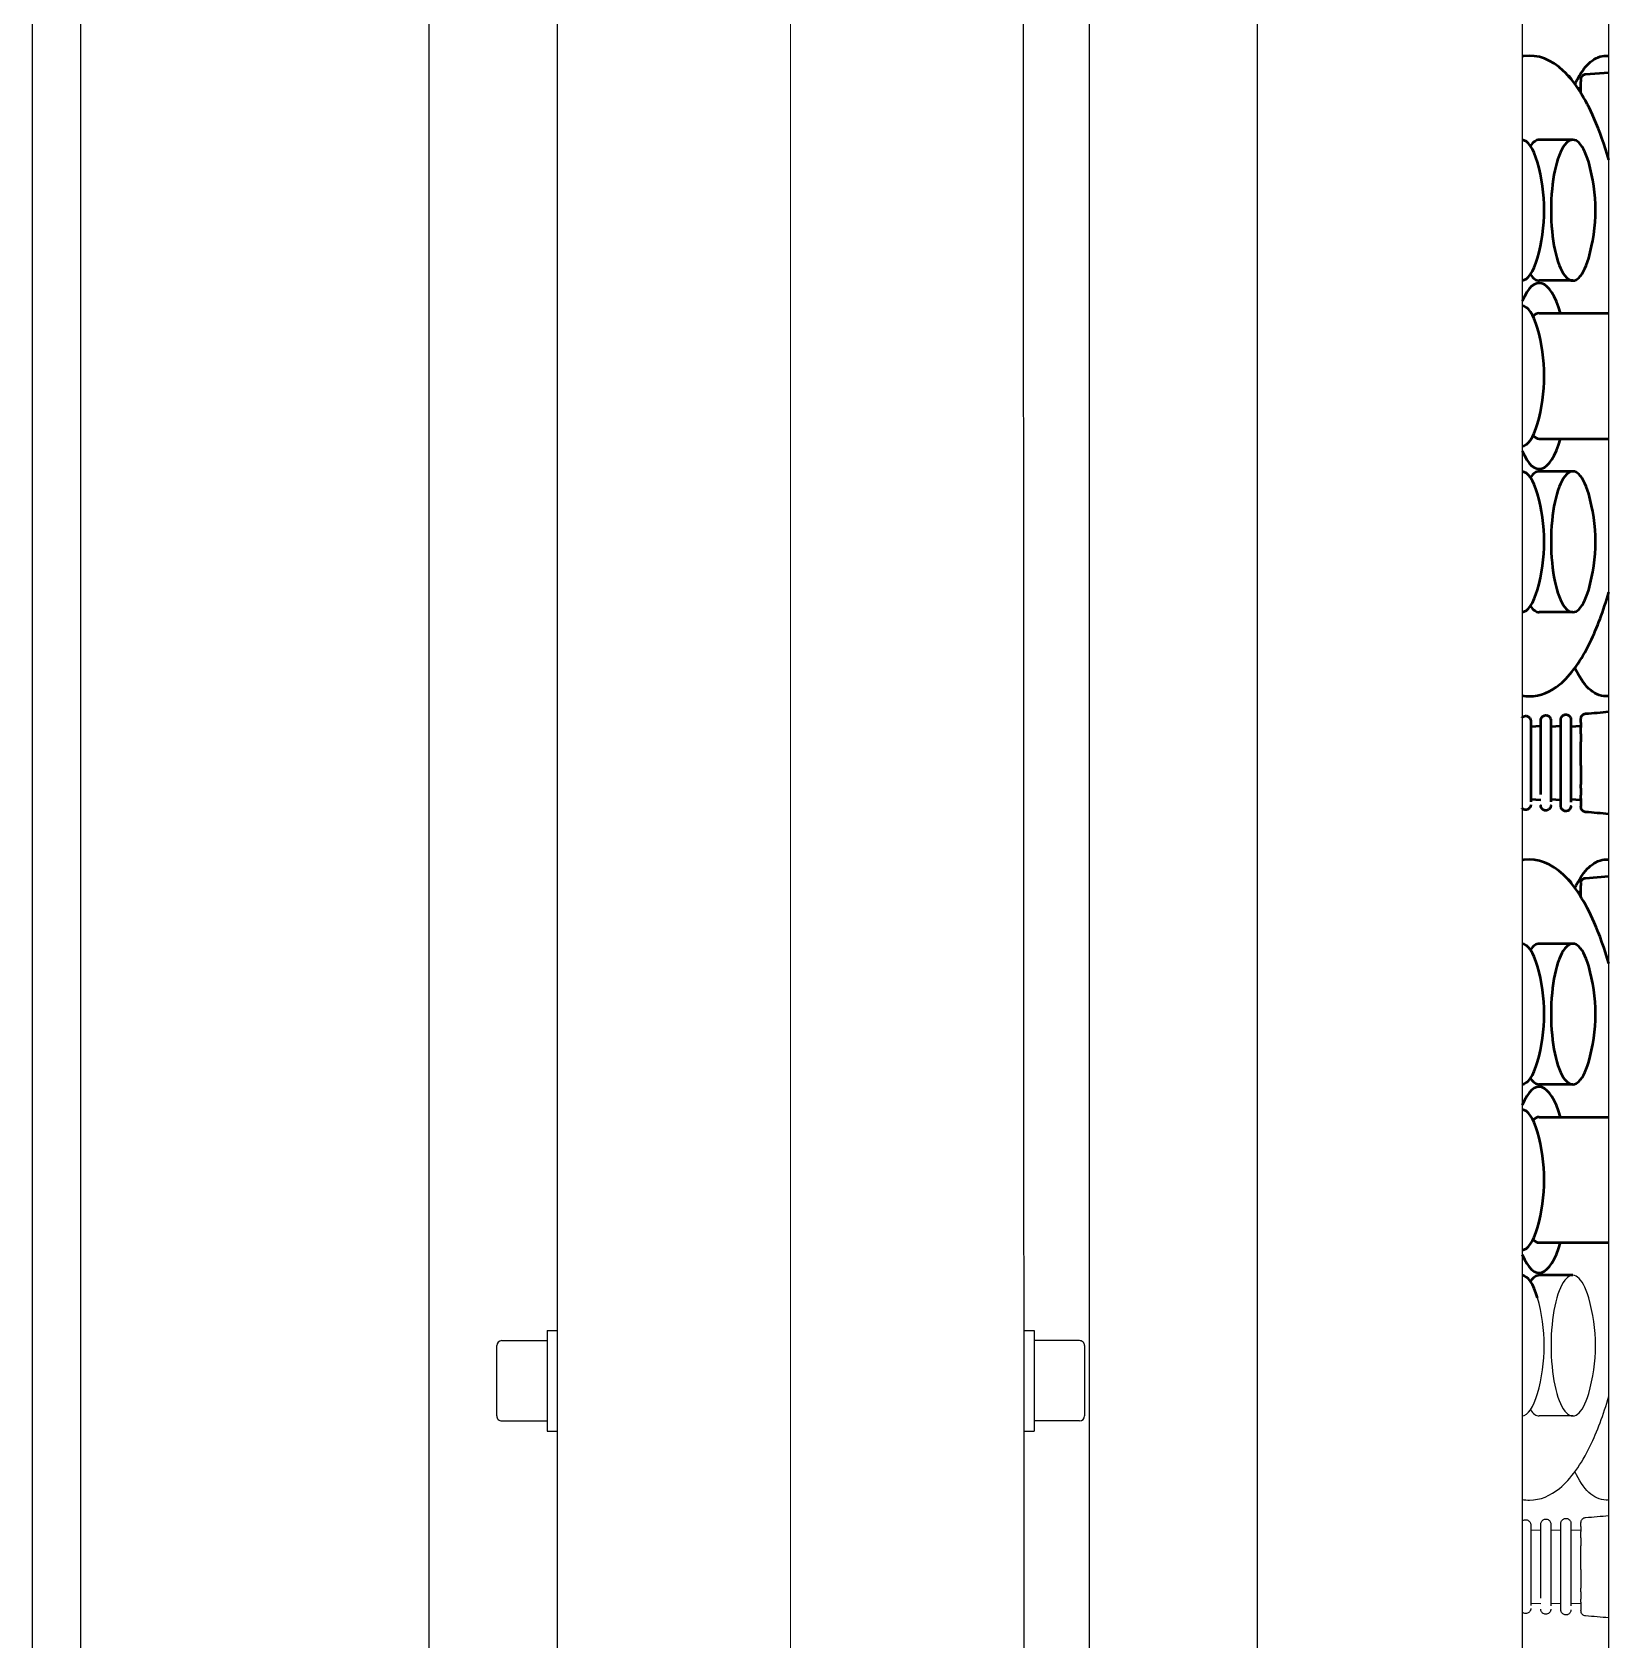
# Model space of a CAD drawing. Extents: x -3873 to 164127, y 7129 to 96529.
# Drawn here: x 54202.5 to 54516.3, y 49058.3 to 49378.3 of the extents above; entities that cross this region are included whole.
import ezdxf

# ---------------------------------------------------------------- set-up
doc = ezdxf.new("R2010")
doc.units = 0
doc.layers.add('KROMEKA', color=1, linetype='CONTINUOUS')
doc.layers.add('LAYOUT Kromeka', color=1, linetype='CONTINUOUS', lineweight=5)
doc.layers.add('Visible (ISO)', color=7, linetype='CONTINUOUS', lineweight=50)

# ---------------------------------------------------------------- blocks, each defined once
blk = doc.blocks.new('KD21-ara_yolma-64')
at = {"layer": 'KROMEKA', "color": 0}
for p, q in [((3242.44, 151), (2325.5, 151)), ((605.5, 141.28), (3196, 141.28)), ((3196, 72), (605.5, 72)), ((2473.5, 58.5), (2487.5, 58.5)), ((2472.5, 57.5), (2472.5, 48.5)), ((2488.5, 57.5), (2488.5, 48.5)), ((2490.5, 48.5), (2470.5, 48.5)), ((2470.5, 48.5), (2470.5, 46.5)), ((2490.5, 48.5), (2490.5, 46.5)), ((3183, 46.5), (2335.73, 46.5)), ((2335.73, -46.5), (3967.5, -46)), ((2470.5, -46.5), (2470.5, -48.5)), ((2490.5, -46.5), (2490.5, -48.5)), ((2490.5, -48.5), (2470.5, -48.5)), ((2472.5, -57.5), (2472.5, -48.5)), ((2488.5, -57.5), (2488.5, -48.5)), ((605.5, -59.51), (3955.5, -59.51)), ((2487.5, -58.5), (2473.5, -58.5)), ((2266, -92.91), (3118, -92.91)), ((3955.5, -145.61), (1370, -145.61)), ((2434.02, -150.3), (2434.02, -150.3)), ((2436, -147.33), (2435.76, -147.33)), ((2451.84, -147.33), (2436, -147.33)), ((2436.26, -147.33), (2436.16, -149.33)), ((2437.21, -149.33), (2451.98, -149.33)), ((2450.74, -147.33), (2450.84, -149.33)), ((2451.84, -147.33), (2451.84, -147.33)), ((2473.5, -155.7), (2473.5, -149.01)), ((2434.89, -153.33), (2437.13, -153.33)), ((2435.94, -151.33), (2435.72, -151.33)), ((2451.98, -151.33), (2435.94, -151.33)), ((2436.26, -151.33), (2436.16, -153.33)), ((2437.13, -153.33), (2452.11, -153.33)), ((2450.74, -151.33), (2450.84, -153.33)), ((2451.98, -151.33), (2451.98, -151.33)), ((2433.89, -154.3), (2433.89, -154.3)), ((2435.94, -155.33), (2435.68, -155.33)), ((2452.11, -155.33), (2435.94, -155.33)), ((2436.26, -155.33), (2436.16, -157.33)), ((2450.74, -155.33), (2450.84, -157.33)), ((2434.71, -157.33), (2434.8, -157.33)), ((2435.32, -157.33), (2434.8, -157.33)), ((2436.43, -157.33), (2435.32, -157.33)), ((2436.43, -157.33), (2437.06, -157.33)), ((2438.48, -157.33), (2437.06, -157.33)), ((2438.48, -157.33), (2439.2, -157.33)), ((2441.09, -157.33), (2439.2, -157.33)), ((2442.97, -157.33), (2441.09, -157.33)), ((2442.97, -157.33), (2444.53, -157.33)), ((2444.53, -157.33), (2446.16, -157.33)), ((2446.16, -157.33), (2447.68, -157.33)), ((2449.26, -157.33), (2447.68, -157.33)), ((2449.26, -157.33), (2450.51, -157.33)), ((2451.5, -157.33), (2450.51, -157.33)), ((2451.5, -157.33), (2452.05, -157.33)), ((2452.05, -157.33), (2452.28, -157.33)), ((2452.28, -157.33), (2452.29, -157.33)), ((2325, -162.88), (3207, -162.88))]:
    blk.add_line(p, q, dxfattribs=at)
for centre, radius, start, end in [((2473.5, 57.5), 1, 90, 180), ((2487.5, 57.5), 1, 0, 90), ((2473.5, -57.5), 1, 180, 270), ((2487.5, -57.5), 1, 270, 0), ((2487.5, -115.51), 34.5, 253.9452, 286.0548), ((2487.5, -125.71), 34.5, 253.9452, 286.0548)]:
    blk.add_arc(centre, radius, start, end, dxfattribs=at)
for centre, major_axis, ratio, start_param, end_param in [((2487.5, -145.5), (-14, 0), 0.309017, 0.025375, 0.820968), ((2487.5, -149.01), (-14, 0), 0.309017, 5.865481, 6.283185), ((2487.5, -155.7), (-14, 0), 0.309017, 2.320625, 7.104153), ((2445, -158.22), (-11.29, -0.03), 0.002005, 6.282899, 6.282987), ((2442, -158.22), (11.29, -0.03), 0.002005, 0.000198, 0.000286)]:
    blk.add_ellipse(centre, major_axis=major_axis, ratio=ratio, start_param=start_param, end_param=end_param, dxfattribs=at)
for points, knots in [([(2435.16, -147.33), (2435.15, -147.33), (2435.15, -147.33), (2435.15, -147.33), (2435.15, -147.33), (2435.13, -147.33), (2435.1, -147.33), (2435.02, -147.32), (2434.97, -147.32), (2434.81, -147.28), (2434.71, -147.24), (2434.53, -147.12), (2434.45, -147.05), (2434.32, -146.89), (2434.26, -146.79), (2434.18, -146.57), (2434.15, -146.43), (2434.16, -146.3)], [0, 0, 0, 0, 0.0001754, 0.0001754, 0.0003546, 0.0003546, 0.0082257, 0.0082257, 0.0240035, 0.0240035, 0.0558555, 0.0558555, 0.0877074, 0.0877074, 0.1195593, 0.1195593, 0.1596693, 0.1596693, 0.1596693, 0.1596693]), ([(2434.16, -146.3), (2434.16, -146.19), (2434.18, -146.08), (2434.26, -145.88), (2434.31, -145.78), (2434.41, -145.67), (2434.43, -145.64), (2434.46, -145.61)], [0, 0, 0, 0, 0.03234533, 0.03234533, 0.06485649, 0.06485649, 0.0766981, 0.0766981, 0.0766981, 0.0766981]), ([(2452.84, -146.3), (2452.85, -146.41), (2452.83, -146.52), (2452.77, -146.72), (2452.72, -146.82), (2452.6, -147), (2452.52, -147.08), (2452.34, -147.21), (2452.24, -147.26), (2452.09, -147.3), (2452.04, -147.31), (2451.96, -147.33), (2451.93, -147.33), (2451.89, -147.33), (2451.88, -147.33), (2451.86, -147.33), (2451.86, -147.33), (2451.85, -147.33), (2451.85, -147.33), (2451.85, -147.33), (2451.85, -147.33), (2451.84, -147.33), (2451.84, -147.33), (2451.84, -147.33)], [0, 0, 0, 0, 0.0323423, 0.0323423, 0.0648538, 0.0648538, 0.097359, 0.097359, 0.1298643, 0.1298643, 0.1459593, 0.1459593, 0.1540946, 0.1540946, 0.1571432, 0.1571432, 0.1594295, 0.1594295, 0.1596439, 0.1596439, 0.1597437, 0.1597437, 0.1597686, 0.1597686, 0.1597686, 0.1597686]), ([(2452.54, -145.61), (2452.55, -145.62), (2452.56, -145.64), (2452.65, -145.73), (2452.71, -145.82), (2452.81, -146.03), (2452.84, -146.17), (2452.84, -146.3)], [0.07647157, 0.07647157, 0.07647157, 0.07647157, 0.08162228, 0.08162228, 0.11325496, 0.11325496, 0.15308456, 0.15308456, 0.15308456, 0.15308456]), ([(2456.75, -147.11), (2456.75, -149.22), (2457.62, -151.27), (2460.98, -155.37), (2463.85, -157.37), (2470.38, -160.54), (2473.72, -161.78), (2477.46, -162.88)], [0, 0, 0, 0, 0.2478391, 0.2478391, 0.5672482, 0.5672482, 0.8121976, 0.8121976, 0.8121976, 0.8121976]), ([(2434.02, -150.3), (2434.03, -150.19), (2434.05, -150.08), (2434.13, -149.88), (2434.18, -149.78), (2434.32, -149.62), (2434.4, -149.54), (2434.58, -149.43), (2434.69, -149.38), (2434.84, -149.35), (2434.9, -149.34), (2434.97, -149.33), (2434.98, -149.33), (2435, -149.33), (2435.01, -149.33), (2435.02, -149.33), (2435.02, -149.33), (2435.02, -149.33), (2435.02, -149.33), (2435.02, -149.33), (2435.02, -149.33), (2435.02, -149.33)], [0, 0, 0, 0, 0.0323454, 0.0323454, 0.0648566, 0.0648566, 0.0973618, 0.0973618, 0.1298671, 0.1298671, 0.1459622, 0.1459622, 0.1500274, 0.1500274, 0.153076, 0.153076, 0.1531475, 0.1531475, 0.1531724, 0.1531724, 0.1531849, 0.1531849, 0.1531849, 0.1531849]), ([(2435.02, -151.33), (2435.02, -151.33), (2435.02, -151.33), (2435.02, -151.33), (2435.01, -151.33), (2434.98, -151.33), (2434.96, -151.33), (2434.88, -151.32), (2434.83, -151.31), (2434.67, -151.27), (2434.58, -151.23), (2434.4, -151.12), (2434.32, -151.05), (2434.18, -150.88), (2434.13, -150.79), (2434.04, -150.57), (2434.02, -150.43), (2434.02, -150.3)], [0, 0, 0, 0, 0.0004883, 0.0004883, 0.0014649, 0.0014649, 0.0092831, 0.0092831, 0.0249544, 0.0249544, 0.0565871, 0.0565871, 0.0882198, 0.0882198, 0.1198524, 0.1198524, 0.159682, 0.159682, 0.159682, 0.159682]), ([(2451.98, -149.33), (2451.98, -149.33), (2451.98, -149.33), (2451.98, -149.33), (2451.98, -149.33), (2451.98, -149.33), (2451.98, -149.33), (2451.99, -149.33), (2452, -149.33), (2452.06, -149.33), (2452.11, -149.34), (2452.26, -149.37), (2452.36, -149.4), (2452.55, -149.51), (2452.63, -149.57), (2452.78, -149.73), (2452.84, -149.82), (2452.94, -150.03), (2452.97, -150.17), (2452.98, -150.3)], [0, 0, 0, 0, 0.0000226, 0.0000226, 0.0002026, 0.0002026, 0.0004639, 0.0004639, 0.002692, 0.002692, 0.0183632, 0.0183632, 0.0499959, 0.0499959, 0.0816286, 0.0816286, 0.1132613, 0.1132613, 0.1530909, 0.1530909, 0.1530909, 0.1530909]), ([(2452.98, -150.3), (2452.98, -150.41), (2452.96, -150.52), (2452.9, -150.72), (2452.85, -150.82), (2452.73, -151), (2452.65, -151.08), (2452.47, -151.21), (2452.37, -151.26), (2452.22, -151.3), (2452.17, -151.31), (2452.09, -151.33), (2452.06, -151.33), (2452.02, -151.33), (2452.01, -151.33), (2451.99, -151.33), (2451.99, -151.33), (2451.98, -151.33), (2451.98, -151.33), (2451.98, -151.33), (2451.98, -151.33), (2451.98, -151.33), (2451.98, -151.33), (2451.98, -151.33)], [0, 0, 0, 0, 0.0323427, 0.0323427, 0.0648545, 0.0648545, 0.0973599, 0.0973599, 0.129865, 0.129865, 0.1459598, 0.1459598, 0.1540948, 0.1540948, 0.1571434, 0.1571434, 0.1594297, 0.1594297, 0.159644, 0.159644, 0.1597438, 0.1597438, 0.1597688, 0.1597688, 0.1597688, 0.1597688]), ([(2433.89, -154.3), (2433.9, -154.19), (2433.92, -154.08), (2433.99, -153.88), (2434.05, -153.78), (2434.19, -153.62), (2434.27, -153.54), (2434.45, -153.43), (2434.56, -153.38), (2434.7, -153.35), (2434.74, -153.34), (2434.81, -153.33), (2434.85, -153.33), (2434.89, -153.33)], [0, 0, 0, 0, 0.0323454, 0.0323454, 0.0648566, 0.0648566, 0.0973618, 0.0973618, 0.1298671, 0.1298671, 0.1414506, 0.1414506, 0.1531948, 0.1531948, 0.1531948, 0.1531948]), ([(2452.11, -153.33), (2452.11, -153.33), (2452.11, -153.33), (2452.12, -153.33), (2452.13, -153.33), (2452.16, -153.33), (2452.17, -153.33), (2452.23, -153.34), (2452.26, -153.34), (2452.37, -153.36), (2452.44, -153.38), (2452.57, -153.44), (2452.63, -153.48), (2452.75, -153.56), (2452.8, -153.61), (2452.9, -153.71), (2452.94, -153.77), (2453.01, -153.9), (2453.04, -153.96), (2453.09, -154.12), (2453.1, -154.21), (2453.11, -154.3)], [0, 0, 0, 0, 0.0002364, 0.0002364, 0.0029098, 0.0029098, 0.008258, 0.008258, 0.0189655, 0.0189655, 0.0404709, 0.0404709, 0.0619763, 0.0619763, 0.0834816, 0.0834816, 0.104987, 0.104987, 0.1264923, 0.1264923, 0.1534609, 0.1534609, 0.1534609, 0.1534609]), ([(2434.89, -155.33), (2434.89, -155.33), (2434.89, -155.33), (2434.89, -155.33), (2434.89, -155.33), (2434.89, -155.33), (2434.89, -155.33), (2434.89, -155.33), (2434.89, -155.33), (2434.88, -155.33), (2434.88, -155.33), (2434.86, -155.33), (2434.85, -155.33), (2434.82, -155.33), (2434.8, -155.33), (2434.73, -155.32), (2434.69, -155.31), (2434.57, -155.28), (2434.49, -155.25), (2434.33, -155.17), (2434.26, -155.11), (2434.14, -155), (2434.08, -154.93), (2433.99, -154.78), (2433.96, -154.7), (2433.9, -154.52), (2433.89, -154.41), (2433.89, -154.3)], [0, 0, 0, 0, 0.0000222, 0.0000222, 0.0000722, 0.0000722, 0.0001721, 0.0001721, 0.000372, 0.000372, 0.0019709, 0.0019709, 0.0051689, 0.0051689, 0.0115673, 0.0115673, 0.0243832, 0.0243832, 0.0501713, 0.0501713, 0.0759593, 0.0759593, 0.1017473, 0.1017473, 0.1275353, 0.1275353, 0.1599226, 0.1599226, 0.1599226, 0.1599226]), ([(2453.11, -154.3), (2453.11, -154.41), (2453.1, -154.52), (2453.03, -154.72), (2452.99, -154.82), (2452.86, -155), (2452.78, -155.08), (2452.61, -155.21), (2452.51, -155.26), (2452.36, -155.3), (2452.31, -155.31), (2452.21, -155.33), (2452.16, -155.33), (2452.11, -155.33)], [0.0000021, 0.0000021, 0.0000021, 0.0000021, 0.0323432, 0.0323432, 0.0648554, 0.0648554, 0.097361, 0.097361, 0.1298659, 0.1298659, 0.1446462, 0.1446462, 0.1597657, 0.1597657, 0.1597657, 0.1597657]), ([(2456.75, -162.37), (2456.75, -161.06), (2457.38, -159.86), (2459.28, -157.83), (2460.67, -156.96), (2462.42, -156.14)], [0, 0, 0, 0, 0.1770954, 0.1770954, 0.3849975, 0.3849975, 0.3849975, 0.3849975]), ([(2433.71, -158.25), (2433.72, -158.14), (2433.75, -158.03), (2433.84, -157.83), (2433.89, -157.74), (2434.04, -157.58), (2434.12, -157.52), (2434.31, -157.41), (2434.41, -157.37), (2434.58, -157.34), (2434.64, -157.33), (2434.71, -157.33)], [0, 0, 0, 0, 0.0323651, 0.0323651, 0.0642107, 0.0642107, 0.0960749, 0.0960749, 0.1279386, 0.1279386, 0.1478464, 0.1478464, 0.1478464, 0.1478464]), ([(2452.29, -157.33), (2452.35, -157.33), (2452.4, -157.34), (2452.51, -157.36), (2452.57, -157.37), (2452.72, -157.42), (2452.81, -157.47), (2452.98, -157.6), (2453.06, -157.68), (2453.17, -157.85), (2453.22, -157.95), (2453.27, -158.12), (2453.28, -158.18), (2453.29, -158.25)], [0, 0, 0, 0, 0.016928, 0.016928, 0.0333876, 0.0333876, 0.0650363, 0.0650363, 0.0966851, 0.0966851, 0.1283339, 0.1283339, 0.1479599, 0.1479599, 0.1479599, 0.1479599])]:
    blk.add_open_spline(points, degree=3, knots=knots, dxfattribs=at)
for points in [[(2456.89, -145.61), (2456.8, -146.11), (2456.75, -146.61), (2456.75, -147.11)], [(2433.31, -162.88), (2433.45, -161.33), (2433.58, -159.79), (2433.71, -158.25)], [(2453.29, -158.25), (2453.42, -159.79), (2453.55, -161.33), (2453.69, -162.88)], [(2456.78, -162.88), (2456.76, -162.71), (2456.75, -162.54), (2456.75, -162.37)]]:
    blk.add_open_spline(points, degree=3, dxfattribs=at)
at = {"layer": 'Visible (ISO)'}
for p, q in [((2501.5, -155.7), (2501.5, -149.01)), ((2508, -149.01), (2508, -162.88)), ((2533, -149.01), (2533, -162.88)), ((2539.5, -155.7), (2539.5, -149.01)), ((2567.5, -155.7), (2567.5, -149.01)), ((2594.02, -150.3), (2594.02, -150.3)), ((2596, -147.33), (2595.76, -147.33)), ((2611.84, -147.33), (2596, -147.33)), ((2596.26, -147.33), (2596.16, -149.33)), ((2597.21, -149.33), (2611.98, -149.33)), ((2610.74, -147.33), (2610.84, -149.33)), ((2611.84, -147.33), (2611.84, -147.33)), ((2633.5, -155.7), (2633.5, -149.01)), ((2661.5, -155.7), (2661.5, -149.01)), ((2668, -149.01), (2668, -162.88)), ((2693, -149.01), (2693, -162.88)), ((2699.5, -155.7), (2699.5, -149.01)), ((2727.5, -155.7), (2727.5, -149.01)), ((2594.89, -153.33), (2597.13, -153.33)), ((2595.94, -151.33), (2595.72, -151.33)), ((2611.98, -151.33), (2595.94, -151.33)), ((2596.26, -151.33), (2596.16, -153.33)), ((2597.13, -153.33), (2612.11, -153.33)), ((2610.74, -151.33), (2610.84, -153.33)), ((2611.98, -151.33), (2611.98, -151.33)), ((2577.81, -156.68), (2577.84, -157.33)), ((2593.89, -154.3), (2593.89, -154.3)), ((2595.94, -155.33), (2595.68, -155.33)), ((2612.11, -155.33), (2595.94, -155.33)), ((2596.26, -155.33), (2596.16, -157.33)), ((2610.74, -155.33), (2610.84, -157.33)), ((2737.81, -156.68), (2737.84, -157.33)), ((2576.8, -157.33), (2577.44, -157.33)), ((2577.44, -157.33), (2578.42, -157.33)), ((2578.42, -157.33), (2579.11, -157.33)), ((2579.53, -157.33), (2579.11, -157.33)), ((2579.53, -157.33), (2579.58, -157.33)), ((2580.57, -158.25), (2580.93, -162.88)), ((2594.71, -157.33), (2594.8, -157.33)), ((2595.32, -157.33), (2594.8, -157.33)), ((2596.43, -157.33), (2595.32, -157.33)), ((2596.43, -157.33), (2597.06, -157.33)), ((2598.48, -157.33), (2597.06, -157.33)), ((2598.48, -157.33), (2599.2, -157.33)), ((2601.09, -157.33), (2599.2, -157.33)), ((2602.97, -157.33), (2601.09, -157.33)), ((2602.97, -157.33), (2604.53, -157.33)), ((2604.53, -157.33), (2606.16, -157.33)), ((2606.16, -157.33), (2607.68, -157.33)), ((2609.26, -157.33), (2607.68, -157.33)), ((2609.26, -157.33), (2610.51, -157.33)), ((2611.5, -157.33), (2610.51, -157.33)), ((2611.5, -157.33), (2612.05, -157.33)), ((2612.05, -157.33), (2612.28, -157.33)), ((2612.28, -157.33), (2612.29, -157.33)), ((2736.8, -157.33), (2737.44, -157.33)), ((2737.44, -157.33), (2738.42, -157.33)), ((2738.42, -157.33), (2739.11, -157.33)), ((2739.53, -157.33), (2739.11, -157.33)), ((2739.53, -157.33), (2739.58, -157.33)), ((2740.57, -158.25), (2740.93, -162.88))]:
    blk.add_line(p, q, dxfattribs=at)
for centre in [(2520.5, -115.51), (2553.5, -115.51), (2647.5, -115.51), (2680.5, -115.51), (2713.5, -115.51), (2553.5, -125.71), (2647.5, -125.71), (2713.5, -125.71)]:
    blk.add_arc(centre, 34.5, 253.9452, 286.0548, dxfattribs=at)
for centre, major_axis, ratio, start_param, end_param in [((2487.5, -145.5), (14, 0), 0.309017, 5.462218, 6.25781), ((2520.5, -149.01), (-18.5, 0), 0.309017, 5.646199, 7.112101), ((2520.5, -145.5), (-14, 0), 0.309017, 0.025375, 0.820968), ((2520.5, -145.5), (14, 0), 0.309017, 5.462218, 6.25781), ((2520.5, -149.01), (18.5, 0), 0.309017, 5.45427, 6.920172), ((2553.5, -145.5), (-14, 0), 0.309017, 0.025375, 0.820968), ((2553.5, -145.5), (14, 0), 0.309017, 5.462218, 6.25781), ((2647.5, -145.5), (-14, 0), 0.309017, 0.025375, 0.820968), ((2647.5, -145.5), (14, 0), 0.309017, 5.462218, 6.25781), ((2680.5, -149.01), (-18.5, 0), 0.309017, 5.646199, 7.112101), ((2680.5, -145.5), (-14, 0), 0.309017, 0.025375, 0.820968), ((2680.5, -145.5), (14, 0), 0.309017, 5.462218, 6.25781), ((2680.5, -149.01), (18.5, 0), 0.309017, 5.45427, 6.920172), ((2713.5, -145.5), (-14, 0), 0.309017, 0.025375, 0.820968), ((2713.5, -145.5), (14, 0), 0.309017, 5.462218, 6.25781), ((2487.5, -149.01), (14, 0), 0.309017, 0, 0.417704), ((2520.5, -149.01), (-12.5, 0), 0.309017, 5.963403, 6.283185), ((2520.5, -149.01), (12.5, 0), 0.309017, 0, 0.319782), ((2553.5, -149.01), (-14, 0), 0.309017, 5.865481, 6.283185), ((2553.5, -149.01), (14, 0), 0.309017, 0, 0.417704), ((2647.5, -149.01), (-14, 0), 0.309017, 5.865481, 6.283185), ((2647.5, -149.01), (14, 0), 0.309017, 0, 0.417704), ((2680.5, -149.01), (-12.5, 0), 0.309017, 5.963403, 6.283185), ((2680.5, -149.01), (12.5, 0), 0.309017, 0, 0.319782), ((2713.5, -149.01), (-14, 0), 0.309017, 5.865481, 6.283185), ((2713.5, -149.01), (14, 0), 0.309017, 0, 0.417704), ((2553.5, -155.7), (-14, 0), 0.309017, 2.320625, 7.104153), ((2647.5, -155.7), (-14, 0), 0.309017, 2.320625, 7.104153), ((2713.5, -155.7), (-14, 0), 0.309017, 2.320625, 7.104153), ((2605, -158.22), (-11.29, -0.03), 0.002005, 6.282899, 6.282987), ((2602, -158.22), (11.29, -0.03), 0.002005, 0.000198, 0.000286)]:
    blk.add_ellipse(centre, major_axis=major_axis, ratio=ratio, start_param=start_param, end_param=end_param, dxfattribs=at)
for points, knots in [([(2563.54, -162.88), (2566.54, -162), (2569.27, -161.03), (2575.83, -158.17), (2579.07, -156.13), (2583.42, -151.49), (2584.57, -148.72), (2584.15, -145.84), (2584.13, -145.72), (2584.11, -145.61)], [2.3293951, 2.3293951, 2.3293951, 2.3293951, 2.5256035, 2.5256035, 2.859362, 2.859362, 3.1871954, 3.1871954, 3.2004909, 3.2004909, 3.2004909, 3.2004909]), ([(2595.16, -147.33), (2595.15, -147.33), (2595.15, -147.33), (2595.15, -147.33), (2595.15, -147.33), (2595.13, -147.33), (2595.1, -147.33), (2595.02, -147.32), (2594.97, -147.32), (2594.81, -147.28), (2594.71, -147.24), (2594.53, -147.12), (2594.45, -147.05), (2594.32, -146.89), (2594.26, -146.79), (2594.18, -146.57), (2594.15, -146.43), (2594.16, -146.3)], [0, 0, 0, 0, 0.0001754, 0.0001754, 0.0003546, 0.0003546, 0.0082257, 0.0082257, 0.0240035, 0.0240035, 0.0558555, 0.0558555, 0.0877074, 0.0877074, 0.1195593, 0.1195593, 0.1596693, 0.1596693, 0.1596693, 0.1596693]), ([(2594.16, -146.3), (2594.16, -146.19), (2594.18, -146.08), (2594.26, -145.88), (2594.31, -145.78), (2594.41, -145.67), (2594.43, -145.64), (2594.46, -145.61)], [0, 0, 0, 0, 0.03234533, 0.03234533, 0.06485649, 0.06485649, 0.0766981, 0.0766981, 0.0766981, 0.0766981]), ([(2612.84, -146.3), (2612.85, -146.41), (2612.83, -146.52), (2612.77, -146.72), (2612.72, -146.82), (2612.6, -147), (2612.52, -147.08), (2612.34, -147.21), (2612.24, -147.26), (2612.09, -147.3), (2612.04, -147.31), (2611.96, -147.33), (2611.93, -147.33), (2611.89, -147.33), (2611.88, -147.33), (2611.86, -147.33), (2611.86, -147.33), (2611.85, -147.33), (2611.85, -147.33), (2611.85, -147.33), (2611.85, -147.33), (2611.84, -147.33), (2611.84, -147.33), (2611.84, -147.33)], [0, 0, 0, 0, 0.0323423, 0.0323423, 0.0648538, 0.0648538, 0.097359, 0.097359, 0.1298643, 0.1298643, 0.1459593, 0.1459593, 0.1540946, 0.1540946, 0.1571432, 0.1571432, 0.1594295, 0.1594295, 0.1596439, 0.1596439, 0.1597437, 0.1597437, 0.1597686, 0.1597686, 0.1597686, 0.1597686]), ([(2612.54, -145.61), (2612.55, -145.62), (2612.56, -145.64), (2612.65, -145.73), (2612.71, -145.82), (2612.81, -146.03), (2612.84, -146.17), (2612.84, -146.3)], [0.07647157, 0.07647157, 0.07647157, 0.07647157, 0.08162228, 0.08162228, 0.11325496, 0.11325496, 0.15308456, 0.15308456, 0.15308456, 0.15308456]), ([(2616.75, -147.11), (2616.75, -149.22), (2617.62, -151.27), (2620.98, -155.37), (2623.85, -157.37), (2630.38, -160.54), (2633.72, -161.78), (2637.46, -162.88)], [0, 0, 0, 0, 0.2478391, 0.2478391, 0.5672482, 0.5672482, 0.8121976, 0.8121976, 0.8121976, 0.8121976]), ([(2723.54, -162.88), (2726.54, -162), (2729.27, -161.03), (2735.83, -158.17), (2739.07, -156.13), (2743.42, -151.49), (2744.57, -148.72), (2744.15, -145.84), (2744.13, -145.72), (2744.11, -145.61)], [2.3293951, 2.3293951, 2.3293951, 2.3293951, 2.5256035, 2.5256035, 2.859362, 2.859362, 3.1871954, 3.1871954, 3.2004909, 3.2004909, 3.2004909, 3.2004909]), ([(2594.02, -150.3), (2594.03, -150.19), (2594.05, -150.08), (2594.13, -149.88), (2594.18, -149.78), (2594.32, -149.62), (2594.4, -149.54), (2594.58, -149.43), (2594.69, -149.38), (2594.84, -149.35), (2594.9, -149.34), (2594.97, -149.33), (2594.98, -149.33), (2595, -149.33), (2595.01, -149.33), (2595.02, -149.33), (2595.02, -149.33), (2595.02, -149.33), (2595.02, -149.33), (2595.02, -149.33), (2595.02, -149.33), (2595.02, -149.33)], [0, 0, 0, 0, 0.0323454, 0.0323454, 0.0648566, 0.0648566, 0.0973618, 0.0973618, 0.1298671, 0.1298671, 0.1459622, 0.1459622, 0.1500274, 0.1500274, 0.153076, 0.153076, 0.1531475, 0.1531475, 0.1531724, 0.1531724, 0.1531849, 0.1531849, 0.1531849, 0.1531849]), ([(2595.02, -151.33), (2595.02, -151.33), (2595.02, -151.33), (2595.02, -151.33), (2595.01, -151.33), (2594.98, -151.33), (2594.96, -151.33), (2594.88, -151.32), (2594.83, -151.31), (2594.67, -151.27), (2594.58, -151.23), (2594.4, -151.12), (2594.32, -151.05), (2594.18, -150.88), (2594.13, -150.79), (2594.04, -150.57), (2594.02, -150.43), (2594.02, -150.3)], [0, 0, 0, 0, 0.0004883, 0.0004883, 0.0014649, 0.0014649, 0.0092831, 0.0092831, 0.0249544, 0.0249544, 0.0565871, 0.0565871, 0.0882198, 0.0882198, 0.1198524, 0.1198524, 0.159682, 0.159682, 0.159682, 0.159682]), ([(2611.98, -149.33), (2611.98, -149.33), (2611.98, -149.33), (2611.98, -149.33), (2611.98, -149.33), (2611.98, -149.33), (2611.98, -149.33), (2611.99, -149.33), (2612, -149.33), (2612.06, -149.33), (2612.11, -149.34), (2612.26, -149.37), (2612.36, -149.4), (2612.55, -149.51), (2612.63, -149.57), (2612.78, -149.73), (2612.84, -149.82), (2612.94, -150.03), (2612.97, -150.17), (2612.98, -150.3)], [0, 0, 0, 0, 0.0000225, 0.0000225, 0.0002026, 0.0002026, 0.0007294, 0.0007294, 0.0026826, 0.0026826, 0.0183539, 0.0183539, 0.0499866, 0.0499866, 0.0816192, 0.0816192, 0.1132519, 0.1132519, 0.1530815, 0.1530815, 0.1530815, 0.1530815]), ([(2612.98, -150.3), (2612.98, -150.41), (2612.96, -150.52), (2612.9, -150.72), (2612.85, -150.82), (2612.73, -151), (2612.65, -151.08), (2612.47, -151.21), (2612.37, -151.26), (2612.22, -151.3), (2612.17, -151.31), (2612.09, -151.33), (2612.06, -151.33), (2612.02, -151.33), (2612.01, -151.33), (2611.99, -151.33), (2611.99, -151.33), (2611.98, -151.33), (2611.98, -151.33), (2611.98, -151.33), (2611.98, -151.33), (2611.98, -151.33), (2611.98, -151.33), (2611.98, -151.33)], [0, 0, 0, 0, 0.0323427, 0.0323427, 0.0648545, 0.0648545, 0.0973599, 0.0973599, 0.129865, 0.129865, 0.1459598, 0.1459598, 0.1540948, 0.1540948, 0.1571434, 0.1571434, 0.1594297, 0.1594297, 0.159644, 0.159644, 0.1597438, 0.1597438, 0.1597688, 0.1597688, 0.1597688, 0.1597688]), ([(2593.89, -154.3), (2593.9, -154.19), (2593.92, -154.08), (2593.99, -153.88), (2594.05, -153.78), (2594.19, -153.62), (2594.27, -153.54), (2594.45, -153.43), (2594.56, -153.38), (2594.7, -153.35), (2594.74, -153.34), (2594.81, -153.33), (2594.85, -153.33), (2594.89, -153.33)], [0, 0, 0, 0, 0.0323454, 0.0323454, 0.0648566, 0.0648566, 0.0973618, 0.0973618, 0.1298671, 0.1298671, 0.1414506, 0.1414506, 0.1531948, 0.1531948, 0.1531948, 0.1531948]), ([(2612.11, -153.33), (2612.11, -153.33), (2612.11, -153.33), (2612.12, -153.33), (2612.13, -153.33), (2612.16, -153.33), (2612.17, -153.33), (2612.23, -153.34), (2612.26, -153.34), (2612.37, -153.36), (2612.44, -153.38), (2612.57, -153.44), (2612.63, -153.48), (2612.75, -153.56), (2612.8, -153.61), (2612.9, -153.71), (2612.94, -153.77), (2613.01, -153.9), (2613.04, -153.96), (2613.09, -154.12), (2613.1, -154.21), (2613.11, -154.3)], [0, 0, 0, 0, 0.0002364, 0.0002364, 0.0029098, 0.0029098, 0.008258, 0.008258, 0.0189655, 0.0189655, 0.0404709, 0.0404709, 0.0619763, 0.0619763, 0.0834816, 0.0834816, 0.104987, 0.104987, 0.1264923, 0.1264923, 0.1534609, 0.1534609, 0.1534609, 0.1534609]), ([(2578.58, -156.14), (2578.81, -156.25), (2579.04, -156.36), (2580.69, -157.2), (2581.85, -157.98), (2583.53, -159.77), (2584.12, -160.8), (2584.26, -162.27), (2584.26, -162.58), (2584.22, -162.88)], [2.7565951, 2.7565951, 2.7565951, 2.7565951, 2.7842197, 2.7842197, 2.9646373, 2.9646373, 3.1235608, 3.1235608, 3.1644959, 3.1644959, 3.1644959, 3.1644959]), ([(2580.34, -154.71), (2580.31, -154.78), (2580.27, -154.85), (2580.16, -155), (2580.08, -155.08), (2579.91, -155.21), (2579.81, -155.26), (2579.69, -155.29), (2579.67, -155.3), (2579.65, -155.3)], [0.04130106, 0.04130106, 0.04130106, 0.04130106, 0.06485412, 0.06485412, 0.0973594, 0.0973594, 0.12986461, 0.12986461, 0.13491102, 0.13491102, 0.13491102, 0.13491102]), ([(2594.89, -155.33), (2594.89, -155.33), (2594.89, -155.33), (2594.89, -155.33), (2594.89, -155.33), (2594.89, -155.33), (2594.89, -155.33), (2594.89, -155.33), (2594.89, -155.33), (2594.88, -155.33), (2594.88, -155.33), (2594.86, -155.33), (2594.85, -155.33), (2594.82, -155.33), (2594.8, -155.33), (2594.73, -155.32), (2594.69, -155.31), (2594.57, -155.28), (2594.49, -155.25), (2594.33, -155.17), (2594.26, -155.11), (2594.14, -155), (2594.08, -154.93), (2593.99, -154.78), (2593.96, -154.7), (2593.9, -154.52), (2593.89, -154.41), (2593.89, -154.3)], [0, 0, 0, 0, 0.0000222, 0.0000222, 0.0000722, 0.0000722, 0.0001721, 0.0001721, 0.000372, 0.000372, 0.0019709, 0.0019709, 0.0051689, 0.0051689, 0.0115673, 0.0115673, 0.0243832, 0.0243832, 0.0501713, 0.0501713, 0.0759593, 0.0759593, 0.1017473, 0.1017473, 0.1275353, 0.1275353, 0.1599226, 0.1599226, 0.1599226, 0.1599226]), ([(2613.11, -154.3), (2613.11, -154.41), (2613.1, -154.52), (2613.03, -154.72), (2612.99, -154.82), (2612.86, -155), (2612.78, -155.08), (2612.61, -155.21), (2612.51, -155.26), (2612.36, -155.3), (2612.31, -155.31), (2612.21, -155.33), (2612.16, -155.33), (2612.11, -155.33)], [0.0000021, 0.0000021, 0.0000021, 0.0000021, 0.0323432, 0.0323432, 0.0648554, 0.0648554, 0.097361, 0.097361, 0.1298659, 0.1298659, 0.1446462, 0.1446462, 0.1597657, 0.1597657, 0.1597657, 0.1597657]), ([(2616.75, -162.37), (2616.75, -161.06), (2617.38, -159.86), (2619.28, -157.83), (2620.67, -156.96), (2622.42, -156.14)], [0, 0, 0, 0, 0.1770954, 0.1770954, 0.3849975, 0.3849975, 0.3849975, 0.3849975]), ([(2738.58, -156.14), (2738.81, -156.25), (2739.04, -156.36), (2740.69, -157.2), (2741.85, -157.98), (2743.53, -159.77), (2744.12, -160.8), (2744.26, -162.27), (2744.26, -162.58), (2744.22, -162.88)], [2.7565951, 2.7565951, 2.7565951, 2.7565951, 2.7842197, 2.7842197, 2.9646373, 2.9646373, 3.1235608, 3.1235608, 3.1644959, 3.1644959, 3.1644959, 3.1644959]), ([(2740.34, -154.71), (2740.31, -154.78), (2740.27, -154.85), (2740.16, -155), (2740.08, -155.08), (2739.91, -155.21), (2739.81, -155.26), (2739.69, -155.29), (2739.67, -155.3), (2739.65, -155.3)], [0.04130106, 0.04130106, 0.04130106, 0.04130106, 0.06485412, 0.06485412, 0.0973594, 0.0973594, 0.12986461, 0.12986461, 0.13491102, 0.13491102, 0.13491102, 0.13491102]), ([(2579.58, -157.33), (2579.63, -157.33), (2579.69, -157.34), (2579.8, -157.36), (2579.86, -157.37), (2580.01, -157.43), (2580.11, -157.48), (2580.27, -157.61), (2580.35, -157.69), (2580.46, -157.86), (2580.51, -157.96), (2580.56, -158.12), (2580.57, -158.19), (2580.57, -158.25)], [0, 0, 0, 0, 0.0173688, 0.0173688, 0.0342325, 0.0342325, 0.0658813, 0.0658813, 0.0975301, 0.0975301, 0.1291788, 0.1291788, 0.1488048, 0.1488048, 0.1488048, 0.1488048]), ([(2593.71, -158.25), (2593.72, -158.14), (2593.75, -158.03), (2593.84, -157.83), (2593.89, -157.74), (2594.04, -157.58), (2594.12, -157.52), (2594.31, -157.41), (2594.41, -157.37), (2594.58, -157.34), (2594.64, -157.33), (2594.71, -157.33)], [0, 0, 0, 0, 0.0323651, 0.0323651, 0.0642107, 0.0642107, 0.0960749, 0.0960749, 0.1279386, 0.1279386, 0.1478464, 0.1478464, 0.1478464, 0.1478464]), ([(2612.29, -157.33), (2612.35, -157.33), (2612.4, -157.34), (2612.51, -157.36), (2612.57, -157.37), (2612.72, -157.42), (2612.81, -157.47), (2612.98, -157.6), (2613.06, -157.68), (2613.17, -157.85), (2613.22, -157.95), (2613.27, -158.12), (2613.28, -158.18), (2613.29, -158.25)], [0, 0, 0, 0, 0.016928, 0.016928, 0.0333876, 0.0333876, 0.0650363, 0.0650363, 0.0966851, 0.0966851, 0.1283339, 0.1283339, 0.1479599, 0.1479599, 0.1479599, 0.1479599]), ([(2739.58, -157.33), (2739.63, -157.33), (2739.69, -157.34), (2739.8, -157.36), (2739.86, -157.37), (2740.01, -157.43), (2740.11, -157.48), (2740.27, -157.61), (2740.35, -157.69), (2740.46, -157.86), (2740.51, -157.96), (2740.56, -158.12), (2740.57, -158.19), (2740.57, -158.25)], [0, 0, 0, 0, 0.0173688, 0.0173688, 0.0342325, 0.0342325, 0.0658813, 0.0658813, 0.0975301, 0.0975301, 0.1291788, 0.1291788, 0.1488048, 0.1488048, 0.1488048, 0.1488048])]:
    blk.add_open_spline(points, degree=3, knots=knots, dxfattribs=at)
for points in [[(2616.89, -145.61), (2616.8, -146.11), (2616.75, -146.61), (2616.75, -147.11)], [(2593.31, -162.88), (2593.45, -161.33), (2593.58, -159.79), (2593.71, -158.25)], [(2613.29, -158.25), (2613.42, -159.79), (2613.55, -161.33), (2613.69, -162.88)], [(2616.78, -162.88), (2616.76, -162.71), (2616.75, -162.54), (2616.75, -162.37)]]:
    blk.add_open_spline(points, degree=3, dxfattribs=at)

msp = doc.modelspace()

# ---------------------------------------------------------------- linework, layer by layer
at = {"layer": 'LAYOUT Kromeka', "ltscale": 20}
msp.add_line((54353.46, 41869.55), (54353.46, 63607.05), dxfattribs=at)

# ---------------------------------------------------------------- block references
at = {"layer": 'LAYOUT Kromeka', "ltscale": 20, "rotation": 89.99999999999999}
msp.add_blockref('KD21-ara_yolma-64', (54353.46, 46629.41), dxfattribs=at)

doc.saveas('drawing.dxf')
